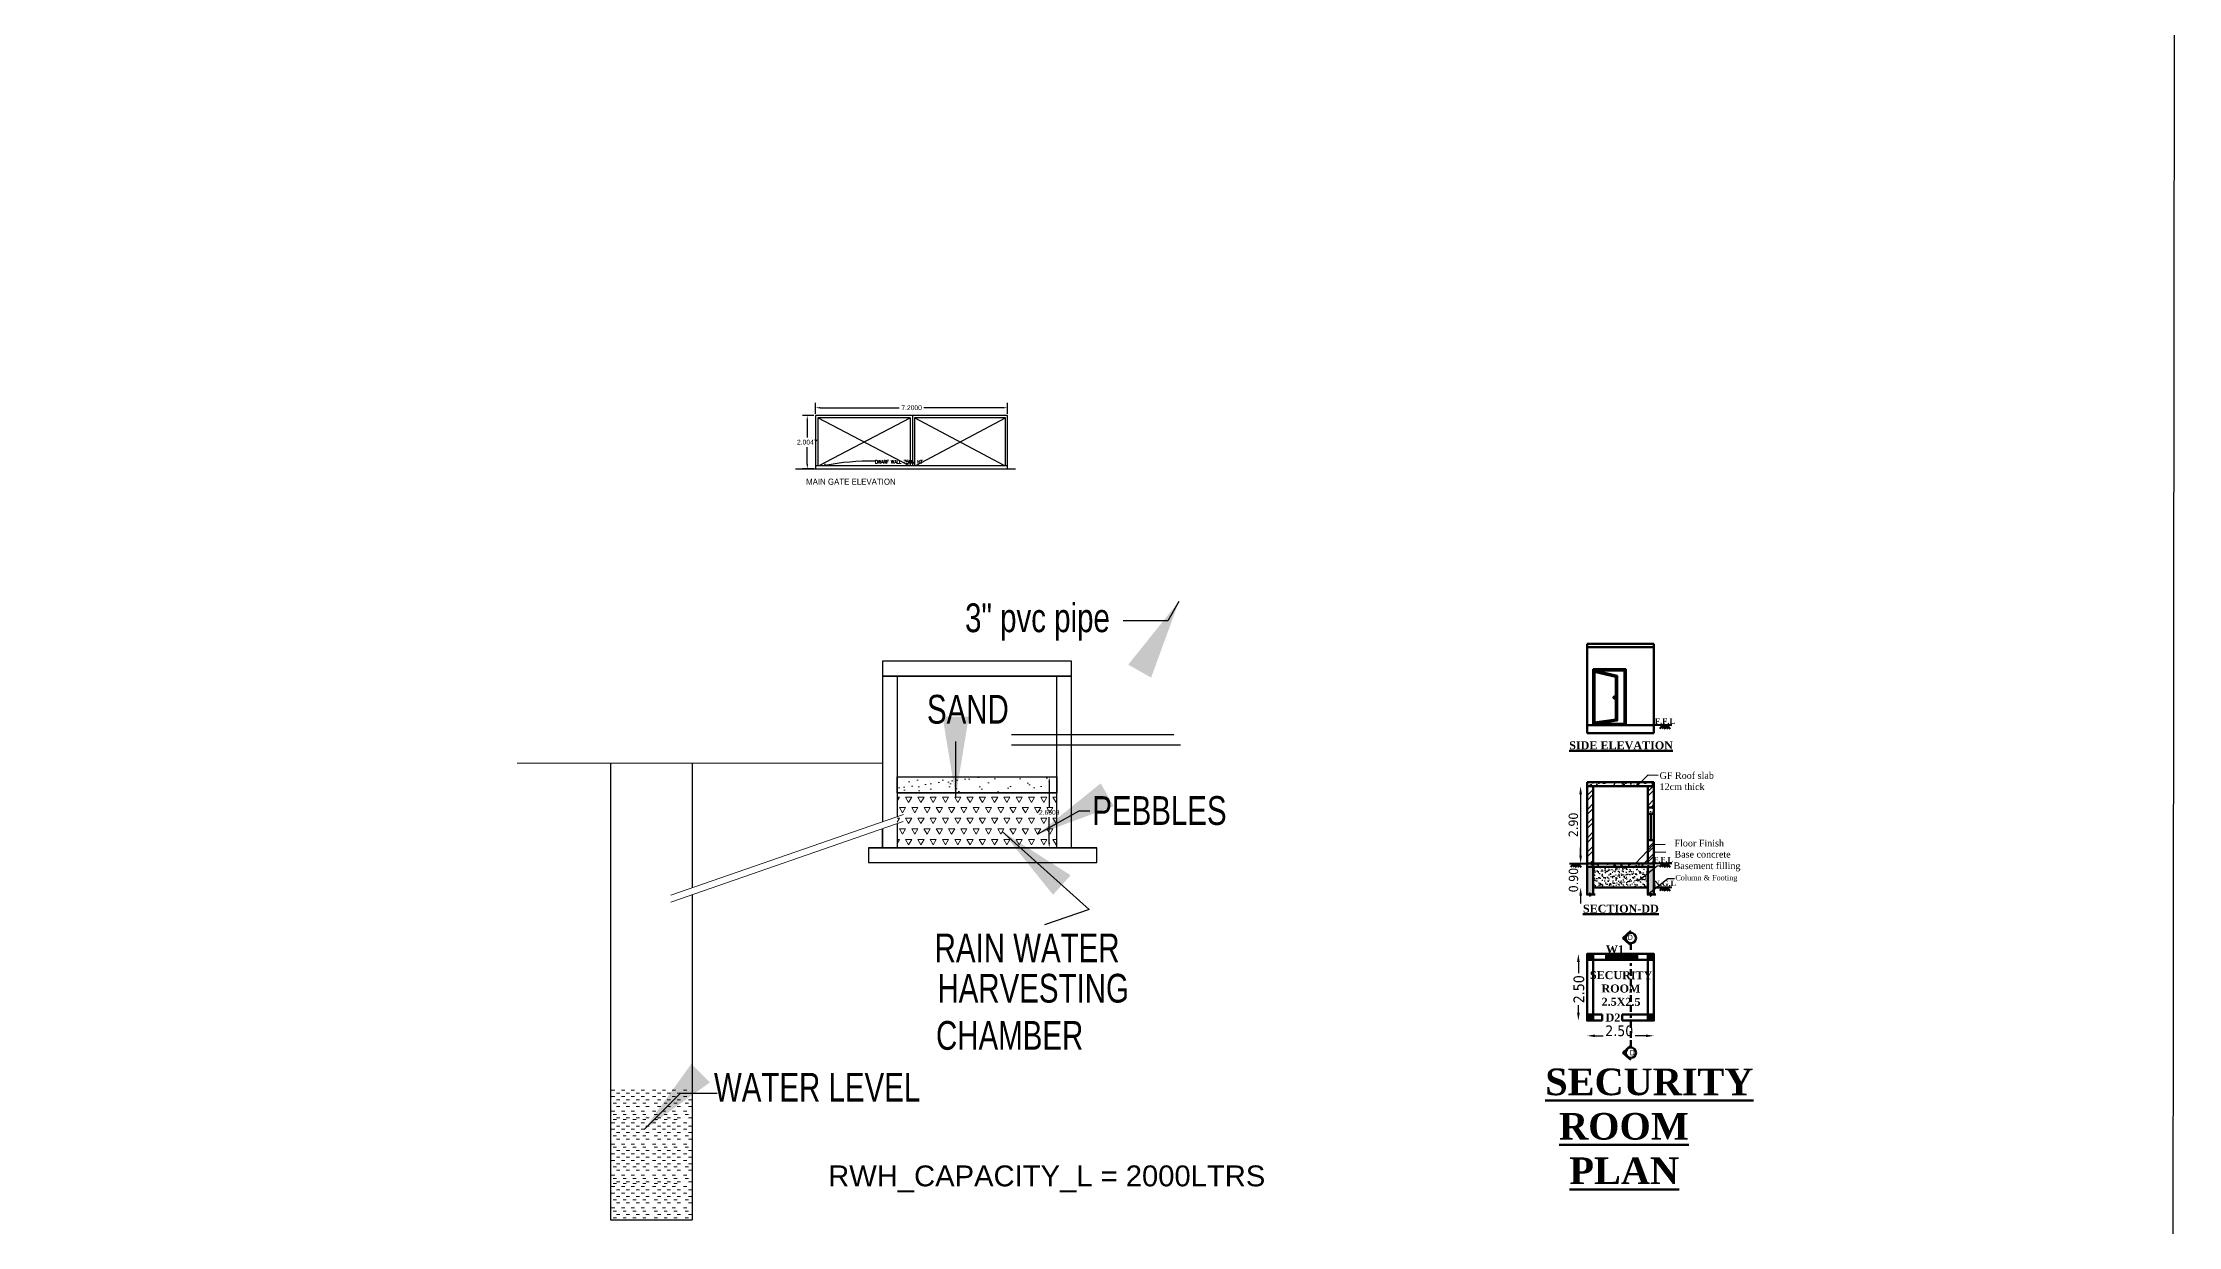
# Model space of a CAD drawing. Header units: metres. Extents: x -44 to 239, y -4 to 219.
# Drawn here: x 159.1 to 239.1, y 33.1 to 77.5 of the extents above; entities that cross this region are included whole.
import ezdxf

# ---------------------------------------------------------------- set-up
doc = ezdxf.new("R2010")
doc.units = ezdxf.units.M
doc.header["$MEASUREMENT"] = 0
doc.linetypes.add('ACAD_ISO02W100', pattern=[15, 12, -3])
doc.linetypes.add('BORDER2', pattern=[0.875, 0.25, -0.125, 0.25, -0.125, 0, -0.125])
for name, color, linetype in [('0 @ 1', 7, 'Continuous'), ('DIM', 205, 'Continuous'), ('GUARD_ROOM', 2, 'Continuous'), ('GUARD_ROOM @ 1', 2, 'Continuous'), ('L', 7, 'Continuous'), ('L @ 1', 7, 'Continuous'), ('MAIN_GATE', 57, 'Continuous'), ('RWH', 130, 'Continuous'), ('SHEET_1', 6, 'Continuous'), ('siteboundary', 1, 'Continuous'), ('TEXT', 7, 'Continuous'), ('TEXT1', 7, 'Continuous'), ('wall', 125, 'Continuous')]:
    doc.layers.add(name, color=color, linetype=linetype)
doc.layers.add('OBJECT', color=7, linetype='Continuous', lineweight=40)
doc.layers.add('trees', color=3, linetype='Continuous', lineweight=0)
doc.styles.add('CODE', font='tahoma.ttf')
doc.styles.add('grk', font='romantic.ttf')
doc.styles.add('PROJECT', font='timesbd.ttf', dxfattribs={"height": 60})
doc.styles.get("Standard").update_dxf_attribs({"font": 'arial.ttf'})
doc.styles.add('style1', font='romans.shx', dxfattribs={"width": 0.95, "height": 200})
doc.styles.add('STYLE4', font='swisscl.ttf', dxfattribs={"height": 10})
doc.styles.add('T', font='ROMI____.pfb', dxfattribs={"width": 1.2, "height": 24})
doc.styles.add('T1', font='ROMANS.shx', dxfattribs={"width": 0.96, "height": 4})
doc.dimstyles.new('Copy of PROJECT IN m', dxfattribs={"dimscale": 100, "dimtxt": 60, "dimasz": 0.001, "dimexe": 0.001, "dimexo": 0.001, "dimgap": 0.001, "dimtad": 1, "dimdec": 0, "dimzin": 0, "dimdsep": 46, "dimlunit": 4, "dimtxsty": 'Standard', "dimblk": 'OBLIQUE', "dimcen": 0, "dimdle": 0.001, "dimclrd": 250, "dimclre": 250, "dimclrt": 5, "dimadec": 0, "dimazin": 0, "dimtfac": 1, "dimtdec": 0, "dimtofl": 0, "dimtmove": 0, "dimatfit": 3, "dimfxl": 0, "dimtolj": 1, "dimtzin": 0, "dimarcsym": 0})
doc.dimstyles.new('OUTER', dxfattribs={"dimscale": 0, "dimtxt": 0.35, "dimasz": 0.3, "dimexe": 0.18, "dimexo": 0.0625, "dimgap": 0.09, "dimtad": 1, "dimzin": 0, "dimdsep": 46, "dimtxsty": 'CODE', "dimcen": 0.09, "dimse1": 1, "dimse2": 1, "dimclrd": 256, "dimclrt": 1, "dimadec": 0, "dimazin": 0, "dimtfac": 1, "dimtofl": 0, "dimtmove": 2, "dimatfit": 3, "dimfxl": 0, "dimtolj": 1, "dimtzin": 0, "dimarcsym": 0})
doc.dimstyles.get("Standard").update_dxf_attribs({"dimtxt": 0.18, "dimasz": 0.18, "dimexe": 0.18, "dimexo": 0.0625, "dimgap": 0.09, "dimtad": 0, "dimtih": 1, "dimtoh": 1, "dimdec": 4, "dimzin": 0, "dimdsep": 46, "dimtxsty": 'Standard', "dimcen": 0.09, "dimadec": 0, "dimazin": 0, "dimtfac": 1, "dimtdec": 4, "dimtofl": 0, "dimtmove": 0, "dimatfit": 3, "dimfxl": 0, "dimtolj": 1, "dimtzin": 0, "dimarcsym": 0})
doc.dimstyles.new('VVP', dxfattribs={"dimtxt": 8, "dimasz": 3, "dimexe": 0, "dimexo": 9, "dimgap": 1.5, "dimtad": 0, "dimdec": 1, "dimzin": 3, "dimdsep": 46, "dimlunit": 4, "dimtxsty": 'style1', "dimblk": 'ARCHTICK', "dimcen": 3, "dimdle": 3, "dimse1": 1, "dimse2": 1, "dimclrd": 3, "dimclre": 3, "dimclrt": 4, "dimadec": 0, "dimazin": 0, "dimtfac": 0.5, "dimtdec": 1, "dimtix": 1, "dimtofl": 0, "dimtmove": 2, "dimatfit": 0, "dimfxl": 0, "dimtolj": 1, "dimtzin": 0, "dimarcsym": 0})

# ---------------------------------------------------------------- blocks, each defined once
blk = doc.blocks.new('*D393')
at = {"layer": 'Defpoints', "color": 0}
for p in [(196.8, 50.001), (196.8, 47.341), (196.8, 47.341)]:
    blk.add_point(p, dxfattribs=at)
at = {"layer": 'RWH', "color": 0, "lineweight": -2}
for p, q in [((196.8, 49.821), (196.8, 48.853)), ((196.863, 50.001), (196.98, 50.001)), ((196.8, 47.521), (196.8, 48.489)), ((196.863, 47.341), (196.98, 47.341))]:
    blk.add_line(p, q, dxfattribs=at)
at = {"layer": 'RWH', "color": 0}
for points in [[(196.77, 49.821), (196.83, 49.821), (196.8, 50.001)], [(196.77, 47.521), (196.83, 47.521), (196.8, 47.341)]]:
    blk.add_solid(points, dxfattribs=at)
at = {"layer": 'RWH', "color": 0, "insert": (196.8, 48.671), "char_height": 0.18, "attachment_point": 5}
blk.add_mtext('\\A1;2.6609', dxfattribs=at)
blk = doc.blocks.new('_ArchTick')
at = {"color": 0, "linetype": 'ByBlock', "const_width": 0.15}
blk.add_lwpolyline([(-0.5, -0.5), (0.5, 0.5)], dxfattribs=at)
blk = doc.blocks.new('*D391')
at = {"layer": 'Defpoints', "color": 0}
for p in [(187.73, 63.558), (188.042, 63.558), (188.042, 61.554)]:
    blk.add_point(p, dxfattribs=at)
at = {"layer": 'MAIN_GATE', "color": 0, "lineweight": -2}
for p, q in [((187.979, 63.558), (187.55, 63.558)), ((187.73, 63.378), (187.73, 62.738)), ((187.73, 61.734), (187.73, 62.374)), ((187.979, 61.554), (187.55, 61.554))]:
    blk.add_line(p, q, dxfattribs=at)
at = {"layer": 'MAIN_GATE', "color": 0}
for points in [[(187.7, 63.378), (187.76, 63.378), (187.73, 63.558)], [(187.7, 61.734), (187.76, 61.734), (187.73, 61.554)]]:
    blk.add_solid(points, dxfattribs=at)
at = {"layer": 'MAIN_GATE', "color": 0, "insert": (187.73, 62.556), "char_height": 0.18, "attachment_point": 5}
blk.add_mtext('\\A1;2.0047', dxfattribs=at)
blk = doc.blocks.new('*D392')
at = {"layer": 'Defpoints', "color": 0}
for p in [(188.042, 63.558), (195.242, 63.848), (195.242, 63.558)]:
    blk.add_point(p, dxfattribs=at)
at = {"layer": 'MAIN_GATE', "color": 0, "lineweight": -2}
for p, q in [((188.042, 63.621), (188.042, 64.028)), ((188.222, 63.848), (191.179, 63.848)), ((195.062, 63.848), (192.104, 63.848)), ((195.242, 63.621), (195.242, 64.028))]:
    blk.add_line(p, q, dxfattribs=at)
at = {"layer": 'MAIN_GATE', "color": 0}
for points in [[(188.222, 63.878), (188.222, 63.818), (188.042, 63.848)], [(195.062, 63.878), (195.062, 63.818), (195.242, 63.848)]]:
    blk.add_solid(points, dxfattribs=at)
at = {"layer": 'MAIN_GATE', "color": 0, "insert": (191.642, 63.848), "char_height": 0.18, "attachment_point": 5}
blk.add_mtext('\\A1;7.2000', dxfattribs=at)
blk = doc.blocks.new('*D494')
at = {"layer": 'Defpoints', "color": 0}
for p in [(216.967, 43.365), (219.469, 43.365), (219.469, 40.292)]:
    blk.add_point(p, dxfattribs=at)
at = {"layer": 'L', "lineweight": -2}
for p, q in [((217.267, 40.292), (217.572, 40.292)), ((219.169, 40.292), (218.768, 40.292))]:
    blk.add_line(p, q, dxfattribs=at)
at = {"layer": 'L'}
for points in [[(217.267, 40.342), (217.267, 40.242), (216.967, 40.292)], [(219.169, 40.342), (219.169, 40.242), (219.469, 40.292)]]:
    blk.add_solid(points, dxfattribs=at)
at = {"layer": 'L', "color": 1, "lineweight": 53, "insert": (218.17, 40.476), "char_height": 0.4, "attachment_point": 5, "style": 'CODE'}
blk.add_mtext('\\A1;2.50', dxfattribs=at)
blk = doc.blocks.new('*D495')
at = {"layer": 'Defpoints', "color": 0}
for p in [(216.967, 43.365), (216.638, 40.862), (216.967, 40.862)]:
    blk.add_point(p, dxfattribs=at)
at = {"layer": 'L', "lineweight": -2}
for p, q in [((216.638, 43.065), (216.638, 42.637)), ((216.638, 41.162), (216.638, 41.441))]:
    blk.add_line(p, q, dxfattribs=at)
at = {"layer": 'L'}
for points in [[(216.588, 43.065), (216.688, 43.065), (216.638, 43.365)], [(216.588, 41.162), (216.688, 41.162), (216.638, 40.862)]]:
    blk.add_solid(points, dxfattribs=at)
at = {"layer": 'L', "color": 1, "lineweight": 53, "insert": (216.659, 42.039), "char_height": 0.4, "attachment_point": 5, "rotation": 90, "style": 'CODE'}
blk.add_mtext('\\A1;2.50', dxfattribs=at)
blk = doc.blocks.new('GL')
at = {"layer": 'OBJECT', "color": 251}
for p, q in [((0.675, 0), (0, 0)), ((0.326, 0), (0.221, -0.132)), ((0.421, 0), (0.316, -0.132)), ((0.326, 0), (0.431, -0.132)), ((0.516, 0), (0.412, -0.132)), ((0.421, 0), (0.526, -0.132)), ((0.516, 0), (0.621, -0.132))]:
    blk.add_line(p, q, dxfattribs=at)
blk = doc.blocks.new('_OBLIQUE')
at = {"color": 0, "linetype": 'ByBlock'}
blk.add_line((-0.5, -0.5), (0.5, 0.5), dxfattribs=at)
blk = doc.blocks.new('*D496')
at = {"layer": 'Defpoints', "color": 0, "ltscale": 2}
for p in [(216.967, 49.653), (216.722, 46.753), (216.967, 46.753)]:
    blk.add_point(p, dxfattribs=at)
at = {"layer": 'GUARD_ROOM', "lineweight": -2, "ltscale": 2}
blk.add_line((216.722, 49.353), (216.722, 47.053), dxfattribs=at)
at = {"layer": 'GUARD_ROOM', "ltscale": 2}
for points in [[(216.672, 49.353), (216.772, 49.353), (216.722, 49.653)], [(216.672, 47.053), (216.772, 47.053), (216.722, 46.753)]]:
    blk.add_solid(points, dxfattribs=at)
at = {"layer": 'GUARD_ROOM', "lineweight": 13, "ltscale": 2, "insert": (216.45, 48.203), "char_height": 0.35, "attachment_point": 5, "rotation": 90, "style": 'CODE'}
blk.add_mtext('\\A1;2.90', dxfattribs=at)
blk = doc.blocks.new('*D497')
at = {"lineweight": -2, "ltscale": 2}
for p, q in [((216.722, 47.053), (216.722, 47.353)), ((216.722, 45.553), (216.722, 45.253))]:
    blk.add_line(p, q, dxfattribs=at)
at = {"ltscale": 2}
for points in [[(216.672, 47.053), (216.772, 47.053), (216.722, 46.753)], [(216.672, 45.553), (216.772, 45.553), (216.722, 45.853)]]:
    blk.add_solid(points, dxfattribs=at)
at = {"layer": 'Defpoints', "color": 0, "ltscale": 2}
for p in [(216.967, 46.753), (216.722, 45.853), (216.967, 45.853)]:
    blk.add_point(p, dxfattribs=at)
at = {"color": 1, "lineweight": 53, "ltscale": 2, "insert": (216.456, 46.132), "char_height": 0.35, "attachment_point": 5, "rotation": 90, "style": 'CODE'}
blk.add_mtext('\\A1;0.90', dxfattribs=at)

msp = doc.modelspace()

# ---------------------------------------------------------------- hatches: boundary and pattern name
at = {"lineweight": 30, "ltscale": 2}
h = msp.add_hatch(dxfattribs=at)
h.set_pattern_fill('AR-CONC', scale=0.05)
h.set_pattern_definition([(50, (-6593.4259, 406.25253), (0.358630091, -0.031376067), [0.0375, -0.4125]), (355, (-6593.4259, 406.25253), (-0.069375667, 0.376096067), [0.03, -0.33]), (100.4514445, (-6593.396, 406.2499), (0.289254423, 0.344719995), [0.031870096, -0.350571056]), (46.1842, (-6593.4259, 406.35253), (0.533620665, -0.08275964), [0.05625, -0.61875]), (96.6356355, (-6593.3814, 406.34563), (0.467330973, 0.4870593), [0.04780517, -0.52585688]), (351.184164, (-6593.4259, 406.35253), (0.467330973, 0.4870593), [0.045, -0.495]), (21, (-6593.3759, 406.32753), (0.298453526, -0.201309445), [0.0375, -0.4125]), (326, (-6593.3759, 406.32753), (0.121657666, 0.362575023), [0.03, -0.33]), (71.451445, (-6593.351, 406.31075), (0.420111188, 0.161265576), [0.031870095, -0.350571056]), (37.5, (-6593.42589, 406.25253), (0.0060799277, 0.166446927), [0, -0.326, 0, -0.335, 0, -0.33125]), (7.5, (-6593.42589, 406.25253), (0.1315347687, 0.197205856), [0, -0.191, 0, -0.3185, 0, -0.12625]), (327.5, (-6593.53739, 406.25253), (0.266911218, -0.0112774359), [0, -0.125, 0, -0.39, 0, -0.5175]), (317.5, (-6593.58739, 406.25253), (0.291593085, 0.050052491), [0, -0.1625, 0, -0.259, 0, -0.3675])])
h.paths.add_polyline_path([(219.46935, 46.75314), (217.19655, 46.75314), (217.19655, 46.63314), (219.46935, 46.63314)])
h.paths.add_polyline_path([(217.19655, 46.75314), (216.96655, 46.75314), (216.96655, 46.63314), (217.19655, 46.63314)])
h.paths.add_polyline_path([(219.46935, 49.80314), (216.96655, 49.80314), (216.96655, 49.68314), (219.46935, 49.68314)])
h = msp.add_hatch(dxfattribs=at)
h.set_pattern_fill('ANSI32')
h.set_pattern_definition([(45, (-6602.5073, 406.25253), (-0.265165043, 0.265165043), []), (45, (-6602.3305, 406.25253), (-0.265165043, 0.265165043), [])])
h.paths.add_polyline_path([(217.19655, 49.68314), (216.96655, 49.68314), (216.96655, 46.75314), (217.19655, 46.75314)])
h.paths.add_polyline_path([(219.46935, 49.68314), (219.23935, 49.68314), (219.23935, 48.85314), (219.46935, 48.85314)])
h.paths.add_polyline_path([(219.46935, 47.62314), (219.23935, 47.62314), (219.23935, 46.75314), (219.46935, 46.75314)])
h = msp.add_hatch(dxfattribs=at)
h.set_pattern_fill('AR-CONC', scale=0.05)
h.set_pattern_definition([(50, (-6603.35729, 406.25253), (0.358630091, -0.031376067), [0.0375, -0.4125]), (355, (-6603.3573, 406.25253), (-0.069375667, 0.376096067), [0.03, -0.33]), (100.4514445, (-6603.3274, 406.2499), (0.289254423, 0.344719995), [0.031870096, -0.350571056]), (46.1842, (-6603.3573, 406.35253), (0.533620665, -0.08275964), [0.05625, -0.61875]), (96.6356355, (-6603.3128, 406.34563), (0.467330973, 0.4870593), [0.04780517, -0.52585688]), (351.184164, (-6603.3573, 406.35253), (0.467330973, 0.4870593), [0.045, -0.495]), (21, (-6603.30729, 406.32753), (0.298453526, -0.201309445), [0.0375, -0.4125]), (326, (-6603.3073, 406.32753), (0.121657666, 0.362575023), [0.03, -0.33]), (71.451445, (-6603.2824, 406.31075), (0.420111188, 0.161265576), [0.031870095, -0.350571056]), (37.5, (-6603.35729, 406.25253), (0.0060799277, 0.166446927), [0, -0.326, 0, -0.335, 0, -0.33125]), (7.5, (-6603.35729, 406.25253), (0.1315347687, 0.197205856), [0, -0.191, 0, -0.3185, 0, -0.12625]), (327.5, (-6603.46879, 406.25253), (0.266911218, -0.0112774359), [0, -0.125, 0, -0.39, 0, -0.5175]), (317.5, (-6603.51879, 406.25253), (0.291593085, 0.050052491), [0, -0.1625, 0, -0.259, 0, -0.3675])])
h.paths.add_polyline_path([(219.23935, 48.62314), (219.46935, 48.62314), (219.46935, 48.85314), (219.23935, 48.85314)])
h = msp.add_hatch(color=7, dxfattribs=at)
h.dxf.hatch_style = 1
h.paths.add_polyline_path([(216.96655, 45.59426), (217.05026, 45.59426), (217.07559, 45.64092), (217.07559, 45.59426), (217.19655, 45.59426), (217.19655, 46.63314), (216.96655, 46.63314)])
h.paths.add_polyline_path([(219.46935, 45.59426), (219.46935, 46.63314), (219.23935, 46.63314), (219.23935, 45.59426), (219.32306, 45.59426), (219.34839, 45.54084), (219.34839, 45.59426)])
h = msp.add_hatch(dxfattribs=at)
h.set_pattern_fill('AR-SAND', scale=0.1)
h.set_pattern_definition([(37.5, (-6717.89648, 692.33748), (-0.0062993358, 0.192682377), [0, -0.152, 0, -0.17, 0, -0.1625]), (7.5, (-6717.89648, 692.33748), (0.1769776705, 0.2822146065), [0, -0.082, 0, -0.137, 0, -0.0525]), (327.5, (-6718.01948, 692.33748), (0.311414186, 0.0005659054), [0, -0.05, 0, -0.18, 0, -0.235]), (317.5, (-6718.01948, 692.33748), (0.30061266, 0.087767556), [0, -0.025, 0, -0.118, 0, -0.135])])
h.paths.add_polyline_path([(217.19655, 46.63314), (217.19655, 45.85314), (219.23935, 45.85314), (219.23935, 46.63314)])
at = {"lineweight": 30}
h = msp.add_hatch(color=7, dxfattribs=at)
h.dxf.hatch_style = 1
h.paths.add_polyline_path([(218.30171, 43.95795), (218.60544, 44.22849), (218.60544, 44.15212, 1), (218.60544, 43.76378), (218.60544, 43.69203)])
at = {"lineweight": 30, "ltscale": 2}
h = msp.add_hatch(color=7, dxfattribs=at)
h.dxf.hatch_style = 1
h.paths.add_polyline_path([(216.96655, 43.36508), (216.96655, 43.13508), (217.19655, 43.13508), (217.19655, 43.36508)])
h = msp.add_hatch(color=7, dxfattribs=at)
h.dxf.hatch_style = 1
h.paths.add_polyline_path([(219.23935, 43.36508), (219.23935, 43.13508), (219.46935, 43.13508), (219.46935, 43.36508)])
h = msp.add_hatch(color=7, dxfattribs=at)
h.dxf.hatch_style = 1
h.paths.add_polyline_path([(216.96655, 41.09228), (216.96655, 40.86228), (217.19655, 40.86228), (217.19655, 41.09228)])
h = msp.add_hatch(color=7, dxfattribs=at)
h.dxf.hatch_style = 1
h.paths.add_polyline_path([(219.23935, 41.09228), (219.23935, 40.86228), (219.46935, 40.86228), (219.46935, 41.09228)])
at = {"lineweight": 30}
h = msp.add_hatch(color=7, dxfattribs=at)
h.dxf.hatch_style = 1
h.paths.add_polyline_path([(218.30171, 39.65689), (218.60544, 39.38635), (218.60544, 39.46272, -1), (218.60544, 39.85106), (218.60544, 39.92281)])
at = {"layer": 'trees'}
h = msp.add_hatch(dxfattribs=at)
h.set_pattern_fill('AR-SAND', color=256, scale=0.368384, style=0)
h.set_pattern_definition([(37.5, (64.6681, -129.21015), (-0.0232057, 0.7098107), [0, -0.5599434, 0, -0.6262525, 0, -0.5986237]), (7.5, (64.6681, -129.2102), (0.651957, 1.039633), [0, -0.3020747, 0, -0.5046859, 0, -0.1934015]), (327.5, (64.215, -129.21015), (1.1471995, 0.0020847), [0, -0.1841919, 0, -0.6630909, 0, -0.865702]), (317.5, (64.215, -129.2102), (1.1074085, 0.3233215), [0, -0.092096, 0, -0.434693, 0, -0.4973182])])
h.paths.add_polyline_path([(191.1008, 50.00144), (197.08201, 50.00144), (197.08201, 49.40403), (191.1008, 49.40403)])
h = msp.add_hatch(dxfattribs=at)
h.set_pattern_fill('TRIANG', color=256, scale=1.227946, style=0)
h.set_pattern_definition([(60, (64.6681, -129.21015), (-0.2302399, 0.3987872), [0.2302399, -0.2302399]), (120, (64.6681, -129.21015), (-0.4604798, 3e-10), [0.2302399, -0.2302399]), (0, (64.553, -129.01076), (0.2302399, 0.3987872), [0.2302399, -0.2302399])])
edge = h.paths.add_edge_path()
edge.add_line((191.1008, 48.85306), (191.1008, 47.3405))
edge.add_line((191.1008, 47.3405), (197.08201, 47.3405))
edge.add_line((197.08201, 47.3405), (197.08201, 49.40403))
edge.add_line((197.08201, 49.40403), (191.1008, 49.40403))
edge.add_line((191.1008, 49.40403), (191.1008, 49.10138))

# ---------------------------------------------------------------- linework, layer by layer
at = {"color": 7, "lineweight": 53, "ltscale": 2}
for p, q in [((216.96655, 54.99157), (219.46935, 54.99157)), ((216.96655, 54.99157), (216.96655, 51.64157)), ((216.96655, 54.87157), (219.46935, 54.87157)), ((219.46935, 51.64157), (219.46935, 54.99157)), ((216.96655, 51.94157), (219.46935, 51.94157)), ((216.96655, 51.64157), (219.46935, 51.64157)), ((219.46935, 49.80314), (216.96655, 49.80314)), ((216.96655, 45.59426), (216.96655, 49.80314)), ((219.46935, 49.65314), (216.96655, 49.65314)), ((217.19655, 46.75314), (217.19655, 49.65314)), ((219.23935, 49.65314), (219.23935, 46.75314)), ((219.46935, 49.80314), (219.46935, 45.59426)), ((219.35435, 48.62314), (219.35435, 47.62314)), ((219.46935, 46.75314), (216.96655, 46.75314)), ((219.46935, 46.63314), (216.96655, 46.63314)), ((217.19655, 45.59426), (217.19655, 46.75314)), ((219.23935, 46.63314), (219.23935, 45.59426)), ((219.23935, 45.85314), (217.19655, 45.85314)), ((219.88618, 45.85314), (219.46935, 45.85314)), ((217.52617, 40.86228), (217.52617, 41.09228)), ((218.27617, 40.86228), (218.27617, 41.09228))]:
    msp.add_line(p, q, dxfattribs=at)
at = {"color": 0}
msp.add_line((191.1008, 49.40403), (197.08201, 49.40403), dxfattribs=at)
at = {"color": 7, "lineweight": 53}
for p, q in [((218.60544, 44.22849), (218.30171, 43.95795)), ((217.67852, 43.3662), (217.67852, 43.13508)), ((218.83819, 43.29457), (217.67852, 43.29457)), ((218.30171, 43.95795), (218.60544, 43.69203)), ((218.83819, 43.3662), (218.83819, 43.13508)), ((218.83819, 43.21418), (217.67852, 43.21418)), ((218.60544, 39.85106), (218.60544, 40.13089)), ((218.30171, 39.65689), (218.60544, 39.92281)), ((218.60544, 39.38635), (218.30171, 39.65689)), ((218.60544, 39.92281), (218.60544, 39.85106))]:
    msp.add_line(p, q, dxfattribs=at)
at = {"color": 7, "linetype": 'BORDER2', "lineweight": 53}
msp.add_line((218.60544, 43.76378), (218.60544, 40.13089), dxfattribs=at)
at = {"color": 7, "lineweight": 53, "ltscale": 2}
for points in [[(217.19655, 51.94157), (217.19655, 54.04157), (218.41575, 54.04157), (218.41575, 51.94157), (217.19655, 51.94157)], [(216.94046, 45.59426), (217.05026, 45.59426), (217.07559, 45.64092), (217.07559, 45.54084), (217.10334, 45.59426), (217.27346, 45.59426)], [(219.21326, 45.59426), (219.32306, 45.59426), (219.34839, 45.64092), (219.34839, 45.54084), (219.37614, 45.59426), (219.54626, 45.59426)]]:
    msp.add_lwpolyline(points, dxfattribs=at)
for points in [[(217.24655, 51.99157), (217.24655, 53.99157), (218.36575, 53.99157), (218.36575, 51.99157)], [(219.23935, 48.85314), (219.46935, 48.85314), (219.46935, 48.62314), (219.23935, 48.62314)], [(219.23935, 48.62314), (219.46935, 48.62314), (219.46935, 47.62314), (219.23935, 47.62314)], [(217.19655, 43.36508), (217.19655, 43.13508), (216.96655, 43.13508), (216.96655, 43.36508)], [(219.46935, 43.36508), (219.46935, 43.13508), (219.23935, 43.13508), (219.23935, 43.36508)], [(217.19655, 41.09228), (217.19655, 40.86228), (216.96655, 40.86228), (216.96655, 41.09228)], [(219.46935, 41.09228), (219.46935, 40.86228), (219.23935, 40.86228), (219.23935, 41.09228)]]:
    msp.add_lwpolyline(points, close=True, dxfattribs=at)
at = {"color": 7, "lineweight": 53}
for points in [[(217.24655, 53.94192), (218.03962, 53.75278), (218.03962, 52.15878), (217.24655, 52.04103)], [(217.2539, 53.99157), (218.08962, 53.79226), (218.08962, 52.11565), (217.2539, 51.99157)]]:
    msp.add_lwpolyline(points, dxfattribs=at)
at = {"color": 7, "lineweight": 53, "ltscale": 2}
msp.add_circle((217.99659, 52.98086), 0.04303, dxfattribs=at)
at = {"color": 7, "lineweight": 53}
for centre in [(218.60544, 43.95795), (218.60544, 39.65689)]:
    msp.add_circle(centre, 0.19417, dxfattribs=at)
at = {"layer": 'DIM'}
for q in [(188.40363, 61.7461), (188.4584, 61.69523)]:
    msp.add_line((188.39197, 61.67863), q, dxfattribs=at)
msp.add_arc((190.03072, 53.59729), 8.24581, 88.4168019, 101.4630956, dxfattribs=at)
at = {"layer": 'L', "color": 7, "lineweight": 53}
for points in [[(217.52617, 40.86228), (216.96655, 40.86228), (216.96655, 43.36508), (219.46935, 43.36508), (219.46935, 40.86228)], [(217.52617, 41.09228), (217.19655, 41.09228), (217.19655, 43.13508), (219.23935, 43.13508), (219.23935, 41.09228), (218.27617, 41.09228)], [(219.46935, 40.86228), (218.27617, 40.86228)]]:
    msp.add_lwpolyline(points, dxfattribs=at)
at = {"layer": 'MAIN_GATE'}
msp.add_lwpolyline([(188.0415, 61.55363), (195.2415, 61.55363), (195.2415, 63.55834), (188.0415, 63.55834)], close=True, dxfattribs=at)
at = {"layer": 'SHEET_1', "color": 6}
msp.add_lwpolyline([(-43.94967, 218.74522), (239.12805, 218.61655), (238.8898, -3.66643), (-44.18793, -3.53776)], close=True, dxfattribs=at)
at = {"layer": 'TEXT1', "color": 3}
for p, q in [((195.38682, 51.59707), (201.47697, 51.59707)), ((195.38682, 51.20719), (201.72267, 51.20719))]:
    msp.add_line(p, q, dxfattribs=at)
at = {"layer": 'trees'}
for p, q in [((180.34988, 50.52242), (176.85023, 50.52242)), ((190.55965, 50.52242), (180.34988, 50.52242)), ((191.1008, 50.00144), (197.08201, 50.00144)), ((191.33535, 48.58724), (182.6144, 45.56843)), ((191.32791, 48.32478), (182.6144, 45.30854)), ((180.39437, 38.25759), (180.51716, 38.25759)), ((180.39437, 38.012), (180.51716, 38.012)), ((180.45576, 37.76641), (180.57856, 37.76641)), ((180.57856, 38.1348), (180.70135, 38.1348)), ((180.57856, 37.88921), (180.70135, 37.88921)), ((180.57856, 37.64362), (180.70135, 37.64362)), ((180.76275, 38.25759), (180.88554, 38.25759)), ((180.76275, 38.012), (180.88554, 38.012)), ((180.82415, 37.76641), (180.94694, 37.76641)), ((180.94694, 38.1348), (181.06974, 38.1348)), ((180.94694, 37.88921), (181.06974, 37.88921)), ((180.94694, 37.64362), (181.06974, 37.64362)), ((181.13113, 38.25759), (181.25393, 38.25759)), ((181.13113, 38.012), (181.25393, 38.012)), ((181.19253, 37.76641), (181.31533, 37.76641)), ((181.31533, 38.1348), (181.43812, 38.1348)), ((181.31533, 37.88921), (181.43812, 37.88921)), ((181.31533, 37.64362), (181.43812, 37.64362)), ((181.49952, 38.25759), (181.62231, 38.25759)), ((181.49952, 38.012), (181.62231, 38.012)), ((181.56092, 37.76641), (181.68371, 37.76641)), ((181.68371, 38.1348), (181.8065, 38.1348)), ((181.68371, 37.88921), (181.8065, 37.88921)), ((181.68371, 37.64362), (181.8065, 37.64362)), ((181.9293, 38.25759), (182.05209, 38.25759)), ((181.9293, 38.012), (182.05209, 38.012)), ((181.9907, 37.76641), (182.11349, 37.76641)), ((182.11349, 38.1348), (182.23629, 38.1348)), ((182.11349, 37.88921), (182.23629, 37.88921)), ((182.11349, 37.64362), (182.23629, 37.64362)), ((182.29768, 38.25759), (182.42048, 38.25759)), ((182.29768, 38.012), (182.42048, 38.012)), ((182.35908, 37.76641), (182.48187, 37.76641)), ((182.48187, 38.1348), (182.60467, 38.1348)), ((182.48187, 37.88921), (182.60467, 37.88921)), ((182.48187, 37.64362), (182.60467, 37.64362)), ((182.66607, 38.25759), (182.78886, 38.25759)), ((182.66607, 38.012), (182.78886, 38.012)), ((182.72746, 37.76641), (182.85026, 37.76641)), ((182.85026, 38.1348), (182.97305, 38.1348)), ((182.85026, 37.88921), (182.97305, 37.88921)), ((182.85026, 37.64362), (182.97305, 37.64362)), ((183.09585, 38.25759), (183.21864, 38.25759)), ((183.09585, 38.012), (183.21864, 38.012)), ((183.15725, 37.76641), (183.28004, 37.76641)), ((183.28004, 38.1348), (183.40283, 38.1348)), ((183.28004, 37.88921), (183.40283, 37.88921)), ((183.28004, 37.64362), (183.40283, 37.64362)), ((180.39437, 37.45943), (180.51716, 37.45943)), ((180.39437, 37.02965), (180.51716, 37.02965)), ((180.45576, 37.33663), (180.57856, 37.33663)), ((180.45576, 37.15244), (180.57856, 37.15244)), ((180.57856, 37.21384), (180.70135, 37.21384)), ((180.57856, 36.90685), (180.70135, 36.90685)), ((180.76275, 37.45943), (180.88554, 37.45943)), ((180.76275, 37.02965), (180.88554, 37.02965)), ((180.82415, 37.33663), (180.94694, 37.33663)), ((180.82415, 37.15244), (180.94694, 37.15244)), ((180.94694, 37.21384), (181.06974, 37.21384)), ((180.94694, 36.90685), (181.06974, 36.90685)), ((181.13113, 37.45943), (181.25393, 37.45943)), ((181.13113, 37.02965), (181.25393, 37.02965)), ((181.19253, 37.33663), (181.31533, 37.33663)), ((181.19253, 37.15244), (181.31533, 37.15244)), ((181.31533, 37.21384), (181.43812, 37.21384)), ((181.31533, 36.90685), (181.43812, 36.90685)), ((181.49952, 37.45943), (181.62231, 37.45943)), ((181.49952, 37.02965), (181.62231, 37.02965)), ((181.56092, 37.33663), (181.68371, 37.33663)), ((181.56092, 37.15244), (181.68371, 37.15244)), ((181.68371, 37.21384), (181.8065, 37.21384)), ((181.68371, 36.90685), (181.8065, 36.90685)), ((181.9293, 37.45943), (182.05209, 37.45943)), ((181.9293, 37.02965), (182.05209, 37.02965)), ((181.9907, 37.33663), (182.11349, 37.33663)), ((181.9907, 37.15244), (182.11349, 37.15244)), ((182.11349, 37.21384), (182.23629, 37.21384)), ((182.11349, 36.90685), (182.23629, 36.90685)), ((182.29768, 37.45943), (182.42048, 37.45943)), ((182.29768, 37.02965), (182.42048, 37.02965)), ((182.35908, 37.33663), (182.48187, 37.33663)), ((182.35908, 37.15244), (182.48187, 37.15244)), ((182.48187, 37.21384), (182.60467, 37.21384)), ((182.48187, 36.90685), (182.60467, 36.90685)), ((182.66607, 37.45943), (182.78886, 37.45943)), ((182.66607, 37.02965), (182.78886, 37.02965)), ((182.72746, 37.33663), (182.85026, 37.33663)), ((182.72746, 37.15244), (182.85026, 37.15244)), ((182.85026, 37.21384), (182.97305, 37.21384)), ((182.85026, 36.90685), (182.97305, 36.90685)), ((183.09585, 37.45943), (183.21864, 37.45943)), ((183.09585, 37.02965), (183.21864, 37.02965)), ((183.15725, 37.33663), (183.28004, 37.33663)), ((183.28004, 37.21384), (183.40283, 37.21384)), ((183.28004, 36.90685), (183.40283, 36.90685)), ((180.39437, 36.78406), (180.51716, 36.78406)), ((180.39437, 36.23148), (180.51716, 36.23148)), ((180.45576, 36.53847), (180.57856, 36.53847)), ((180.45576, 36.10869), (180.57856, 36.10869)), ((180.57856, 36.66126), (180.70135, 36.66126)), ((180.57856, 36.41567), (180.70135, 36.41567)), ((180.76275, 36.78406), (180.88554, 36.78406)), ((180.76275, 36.23148), (180.88554, 36.23148)), ((180.82415, 36.53847), (180.94694, 36.53847)), ((180.82415, 36.10869), (180.94694, 36.10869)), ((180.94694, 36.66126), (181.06974, 36.66126)), ((180.94694, 36.41567), (181.06974, 36.41567)), ((181.13113, 36.78406), (181.25393, 36.78406)), ((181.13113, 36.23148), (181.25393, 36.23148)), ((181.19253, 36.53847), (181.31533, 36.53847)), ((181.19253, 36.10869), (181.31533, 36.10869)), ((181.31533, 36.66126), (181.43812, 36.66126)), ((181.31533, 36.41567), (181.43812, 36.41567)), ((181.49952, 36.78406), (181.62231, 36.78406)), ((181.49952, 36.23148), (181.62231, 36.23148)), ((181.56092, 36.53847), (181.68371, 36.53847)), ((181.56092, 36.10869), (181.68371, 36.10869)), ((181.68371, 36.66126), (181.8065, 36.66126)), ((181.68371, 36.41567), (181.8065, 36.41567)), ((181.9293, 36.78406), (182.05209, 36.78406)), ((181.9293, 36.23148), (182.05209, 36.23148)), ((181.9907, 36.53847), (182.11349, 36.53847)), ((181.9907, 36.10869), (182.11349, 36.10869)), ((182.11349, 36.66126), (182.23629, 36.66126)), ((182.11349, 36.41567), (182.23629, 36.41567)), ((182.29768, 36.78406), (182.42048, 36.78406)), ((182.29768, 36.23148), (182.42048, 36.23148)), ((182.35908, 36.53847), (182.48187, 36.53847)), ((182.35908, 36.10869), (182.48187, 36.10869)), ((182.48187, 36.66126), (182.60467, 36.66126)), ((182.48187, 36.41567), (182.60467, 36.41567)), ((182.66607, 36.78406), (182.78886, 36.78406)), ((182.66607, 36.23148), (182.78886, 36.23148)), ((182.72746, 36.53847), (182.85026, 36.53847)), ((182.72746, 36.10869), (182.85026, 36.10869)), ((182.85026, 36.66126), (182.97305, 36.66126)), ((182.85026, 36.41567), (182.97305, 36.41567)), ((183.09585, 36.78406), (183.21864, 36.78406)), ((183.09585, 36.23148), (183.21864, 36.23148)), ((183.15725, 36.53847), (183.28004, 36.53847)), ((183.15725, 36.10869), (183.28004, 36.10869)), ((183.28004, 36.66126), (183.40283, 36.66126)), ((183.28004, 36.41567), (183.40283, 36.41567)), ((180.39437, 35.8631), (180.51716, 35.8631)), ((180.39437, 35.61751), (180.51716, 35.61751)), ((180.45576, 35.37192), (180.57856, 35.37192)), ((180.57856, 35.98589), (180.70135, 35.98589)), ((180.57856, 35.7403), (180.70135, 35.7403)), ((180.57856, 35.49471), (180.70135, 35.49471)), ((180.57856, 35.24913), (180.70135, 35.24913)), ((180.76275, 35.8631), (180.88554, 35.8631)), ((180.76275, 35.61751), (180.88554, 35.61751)), ((180.82415, 35.37192), (180.94694, 35.37192)), ((180.94694, 35.98589), (181.06974, 35.98589)), ((180.94694, 35.7403), (181.06974, 35.7403)), ((180.94694, 35.49471), (181.06974, 35.49471)), ((180.94694, 35.24913), (181.06974, 35.24913)), ((181.13113, 35.8631), (181.25393, 35.8631)), ((181.13113, 35.61751), (181.25393, 35.61751)), ((181.19253, 35.37192), (181.31533, 35.37192)), ((181.31533, 35.98589), (181.43812, 35.98589)), ((181.31533, 35.7403), (181.43812, 35.7403)), ((181.31533, 35.49471), (181.43812, 35.49471)), ((181.31533, 35.24913), (181.43812, 35.24913)), ((181.49952, 35.8631), (181.62231, 35.8631)), ((181.49952, 35.61751), (181.62231, 35.61751)), ((181.56092, 35.37192), (181.68371, 35.37192)), ((181.68371, 35.98589), (181.8065, 35.98589)), ((181.68371, 35.7403), (181.8065, 35.7403)), ((181.68371, 35.49471), (181.8065, 35.49471)), ((181.68371, 35.24913), (181.8065, 35.24913)), ((181.9293, 35.8631), (182.05209, 35.8631)), ((181.9293, 35.61751), (182.05209, 35.61751)), ((181.9907, 35.37192), (182.11349, 35.37192)), ((182.11349, 35.98589), (182.23629, 35.98589)), ((182.11349, 35.7403), (182.23629, 35.7403)), ((182.11349, 35.49471), (182.23629, 35.49471)), ((182.11349, 35.24913), (182.23629, 35.24913)), ((182.29768, 35.8631), (182.42048, 35.8631)), ((182.29768, 35.61751), (182.42048, 35.61751)), ((182.35908, 35.37192), (182.48187, 35.37192)), ((182.48187, 35.98589), (182.60467, 35.98589)), ((182.48187, 35.7403), (182.60467, 35.7403)), ((182.48187, 35.49471), (182.60467, 35.49471)), ((182.48187, 35.24913), (182.60467, 35.24913)), ((182.66607, 35.8631), (182.78886, 35.8631)), ((182.66607, 35.61751), (182.78886, 35.61751)), ((182.72746, 35.37192), (182.85026, 35.37192)), ((182.85026, 35.98589), (182.97305, 35.98589)), ((182.85026, 35.7403), (182.97305, 35.7403)), ((182.85026, 35.49471), (182.97305, 35.49471)), ((182.85026, 35.24913), (182.97305, 35.24913)), ((183.09585, 35.8631), (183.21864, 35.8631)), ((183.09585, 35.61751), (183.21864, 35.61751)), ((183.15725, 35.37192), (183.28004, 35.37192)), ((183.28004, 35.98589), (183.40283, 35.98589)), ((183.28004, 35.7403), (183.40283, 35.7403)), ((183.28004, 35.49471), (183.40283, 35.49471)), ((183.28004, 35.24913), (183.40283, 35.24913)), ((180.39437, 35.06493), (180.51716, 35.06493)), ((180.39437, 34.63515), (180.51716, 34.63515)), ((180.45576, 34.94214), (180.57856, 34.94214)), ((180.45576, 34.75795), (180.57856, 34.75795)), ((180.57856, 34.81934), (180.70135, 34.81934)), ((180.57856, 34.51236), (180.70135, 34.51236)), ((180.76275, 35.06493), (180.88554, 35.06493)), ((180.76275, 34.63515), (180.88554, 34.63515)), ((180.82415, 34.94214), (180.94694, 34.94214)), ((180.82415, 34.75795), (180.94694, 34.75795)), ((180.94694, 34.81934), (181.06974, 34.81934)), ((180.94694, 34.51236), (181.06974, 34.51236)), ((181.13113, 35.06493), (181.25393, 35.06493)), ((181.13113, 34.63515), (181.25393, 34.63515)), ((181.19253, 34.94214), (181.31533, 34.94214)), ((181.19253, 34.75795), (181.31533, 34.75795)), ((181.31533, 34.81934), (181.43812, 34.81934)), ((181.31533, 34.51236), (181.43812, 34.51236)), ((181.49952, 35.06493), (181.62231, 35.06493)), ((181.49952, 34.63515), (181.62231, 34.63515)), ((181.56092, 34.94214), (181.68371, 34.94214)), ((181.56092, 34.75795), (181.68371, 34.75795)), ((181.68371, 34.81934), (181.8065, 34.81934)), ((181.68371, 34.51236), (181.8065, 34.51236)), ((181.9293, 35.06493), (182.05209, 35.06493)), ((181.9293, 34.63515), (182.05209, 34.63515)), ((181.9907, 34.94214), (182.11349, 34.94214)), ((181.9907, 34.75795), (182.11349, 34.75795)), ((182.11349, 34.81934), (182.23629, 34.81934)), ((182.11349, 34.51236), (182.23629, 34.51236)), ((182.29768, 35.06493), (182.42048, 35.06493)), ((182.29768, 34.63515), (182.42048, 34.63515)), ((182.35908, 34.94214), (182.48187, 34.94214)), ((182.35908, 34.75795), (182.48187, 34.75795)), ((182.48187, 34.81934), (182.60467, 34.81934)), ((182.48187, 34.51236), (182.60467, 34.51236)), ((182.66607, 35.06493), (182.78886, 35.06493)), ((182.66607, 34.63515), (182.78886, 34.63515)), ((182.72746, 34.94214), (182.85026, 34.94214)), ((182.72746, 34.75795), (182.85026, 34.75795)), ((182.85026, 34.81934), (182.97305, 34.81934)), ((182.85026, 34.51236), (182.97305, 34.51236)), ((183.09585, 35.06493), (183.21864, 35.06493)), ((183.09585, 34.63515), (183.21864, 34.63515)), ((183.15725, 34.94214), (183.28004, 34.94214)), ((183.28004, 34.81934), (183.40283, 34.81934)), ((183.28004, 34.51236), (183.40283, 34.51236)), ((180.39437, 34.38956), (180.51716, 34.38956)), ((180.39437, 33.83699), (180.51716, 33.83699)), ((180.45576, 34.14397), (180.57856, 34.14397)), ((180.45576, 33.71419), (180.57856, 33.71419)), ((180.57856, 34.26677), (180.70135, 34.26677)), ((180.57856, 34.02118), (180.70135, 34.02118)), ((180.76275, 34.38956), (180.88554, 34.38956)), ((180.76275, 33.83699), (180.88554, 33.83699)), ((180.82415, 34.14397), (180.94694, 34.14397)), ((180.82415, 33.71419), (180.94694, 33.71419)), ((180.94694, 34.26677), (181.06974, 34.26677)), ((180.94694, 34.02118), (181.06974, 34.02118)), ((181.13113, 34.38956), (181.25393, 34.38956)), ((181.13113, 33.83699), (181.25393, 33.83699)), ((181.19253, 34.14397), (181.31533, 34.14397)), ((181.19253, 33.71419), (181.31533, 33.71419)), ((181.31533, 34.26677), (181.43812, 34.26677)), ((181.31533, 34.02118), (181.43812, 34.02118)), ((181.49952, 34.38956), (181.62231, 34.38956)), ((181.49952, 33.83699), (181.62231, 33.83699)), ((181.56092, 34.14397), (181.68371, 34.14397)), ((181.56092, 33.71419), (181.68371, 33.71419)), ((181.68371, 34.26677), (181.8065, 34.26677)), ((181.68371, 34.02118), (181.8065, 34.02118)), ((181.9293, 34.38956), (182.05209, 34.38956)), ((181.9293, 33.83699), (182.05209, 33.83699)), ((181.9907, 34.14397), (182.11349, 34.14397)), ((181.9907, 33.71419), (182.11349, 33.71419)), ((182.11349, 34.26677), (182.23629, 34.26677)), ((182.11349, 34.02118), (182.23629, 34.02118)), ((182.29768, 34.38956), (182.42048, 34.38956)), ((182.29768, 33.83699), (182.42048, 33.83699)), ((182.35908, 34.14397), (182.48187, 34.14397)), ((182.35908, 33.71419), (182.48187, 33.71419)), ((182.48187, 34.26677), (182.60467, 34.26677)), ((182.48187, 34.02118), (182.60467, 34.02118)), ((182.66607, 34.38956), (182.78886, 34.38956)), ((182.66607, 33.83699), (182.78886, 33.83699)), ((182.72746, 34.14397), (182.85026, 34.14397)), ((182.72746, 33.71419), (182.85026, 33.71419)), ((182.85026, 34.26677), (182.97305, 34.26677)), ((182.85026, 34.02118), (182.97305, 34.02118)), ((183.09585, 34.38956), (183.21864, 34.38956)), ((183.09585, 33.83699), (183.21864, 33.83699)), ((183.15725, 34.14397), (183.28004, 34.14397)), ((183.15725, 33.71419), (183.28004, 33.71419)), ((183.28004, 34.26677), (183.40283, 34.26677)), ((183.28004, 34.02118), (183.40283, 34.02118)), ((180.45576, 33.4686), (180.57856, 33.4686)), ((180.57856, 33.5914), (180.70135, 33.5914)), ((180.82415, 33.4686), (180.94694, 33.4686)), ((180.94694, 33.5914), (181.06974, 33.5914)), ((181.19253, 33.4686), (181.31533, 33.4686)), ((181.31533, 33.5914), (181.43812, 33.5914)), ((181.56092, 33.4686), (181.68371, 33.4686)), ((181.68371, 33.5914), (181.8065, 33.5914)), ((181.9907, 33.4686), (182.11349, 33.4686)), ((182.11349, 33.5914), (182.23629, 33.5914)), ((182.35908, 33.4686), (182.48187, 33.4686)), ((182.48187, 33.5914), (182.60467, 33.5914)), ((182.72746, 33.4686), (182.85026, 33.4686)), ((182.85026, 33.5914), (182.97305, 33.5914)), ((183.15725, 33.4686), (183.28004, 33.4686)), ((183.28004, 33.5914), (183.40283, 33.5914))]:
    msp.add_line(p, q, dxfattribs=at)
msp.add_lwpolyline([(191.1008, 48.24617), (191.1008, 47.3405), (197.08201, 47.3405), (197.08201, 49.40403), (191.1008, 49.40403), (191.1008, 49.10138)], dxfattribs=at)
at = {"layer": 'wall', "color": 1}
for p, q in [((195.2415, 63.55834), (188.0415, 63.55834)), ((188.0415, 63.55834), (188.0415, 61.55363)), ((188.12484, 63.47501), (188.12484, 61.67863)), ((191.53757, 61.67863), (188.12484, 63.47501)), ((191.58817, 63.47501), (188.12484, 63.47501)), ((188.17543, 61.67863), (191.58817, 63.47501)), ((191.58817, 63.47501), (191.58817, 61.67863)), ((191.6715, 63.55834), (191.6715, 61.67863)), ((195.15817, 63.47501), (191.75484, 63.47501)), ((195.10757, 61.67863), (191.75484, 63.47501)), ((191.75484, 63.47501), (191.75484, 61.67863)), ((191.80543, 61.67863), (195.15817, 63.47501)), ((195.15817, 61.67863), (195.15817, 63.47501)), ((195.2415, 61.55363), (195.2415, 63.55834)), ((188.0415, 61.67863), (195.2415, 61.67863)), ((187.2915, 61.55363), (195.53703, 61.55363))]:
    msp.add_line(p, q, dxfattribs=at)
at = {"layer": 'wall', "color": 4}
for p, q in [((197.63459, 54.33821), (190.54823, 54.33821)), ((197.63459, 53.78563), (190.54823, 53.78563)), ((190.54823, 53.78563), (190.54823, 48.31478)), ((191.1008, 53.78563), (191.1008, 48.50605)), ((197.08201, 47.3405), (197.08201, 53.78563)), ((197.63459, 47.3405), (197.63459, 53.78563)), ((180.34988, 50.52242), (180.34988, 33.39257)), ((183.41974, 50.52242), (183.41974, 45.8472)), ((190.54823, 48.05489), (190.54823, 47.3405)), ((190.54823, 47.3405), (190.54823, 48.05489)), ((191.1008, 48.24617), (191.1008, 47.3405)), ((190.02372, 47.3405), (198.58361, 47.3405)), ((198.58361, 47.3405), (190.02372, 47.3405)), ((183.41974, 45.58732), (183.41974, 33.39257)), ((180.34988, 33.39257), (183.41974, 33.39257))]:
    msp.add_line(p, q, dxfattribs=at)
for points in [[(197.63459, 54.33821), (190.54823, 54.33821), (190.54823, 53.78563), (197.63459, 53.78563)], [(191.1008, 50.00144), (197.08201, 50.00144), (197.08201, 49.40403), (191.1008, 49.40403)], [(198.58361, 47.3405), (190.02372, 47.3405), (190.02372, 46.78793), (198.58361, 46.78793)]]:
    msp.add_lwpolyline(points, close=True, dxfattribs=at)

# ---------------------------------------------------------------- block references
at = {"layer": 'OBJECT', "color": 7, "lineweight": 53, "yscale": 0.9872431044981288, "zscale": 0.9872431044981288}
for p, xscale in [((219.46935, 51.94157), 0.9872431044981288), ((216.96655, 46.75314), -0.9872431044981288), ((219.46935, 46.75314), 0.9872431044981288), ((219.46935, 45.85314), 0.9872431044981288)]:
    msp.add_blockref('GL', p, dxfattribs=dict(at, xscale=xscale))

# ---------------------------------------------------------------- texts
at = {"color": 7, "lineweight": 53, "attachment_point": 1}
for s, width, insert, char_height in [('{\\fTimes New Roman|b0|i0|c0|p18;GF Roof slab\\P12cm thick}', 4.0753887, (219.68271, 50.17929), 0.25), ('{\\fTimes New Roman|b0|i0|c0|p18;Floor Finish \\PBase concrete}', 4.9562493, (220.23949, 47.64391), 0.25), ('{\\fTimes New Roman|b0|i0|c0|p18;Basement filling}', 5.2427336, (220.20837, 46.79402), 0.25), ('{\\fTimes New Roman|b0|i0|c0|p18;Column & Footing}', 3.9970385, (220.27272, 46.3223), 0.2)]:
    msp.add_mtext_dynamic_manual_height_columns(s, width=width, gutter_width=1, heights=[0], dxfattribs=dict(at, insert=insert, char_height=char_height))
at = {"color": 7, "lineweight": 53, "insert": (218.681, 43.88987), "char_height": 0.19417, "attachment_point": 9}
msp.add_mtext('D', dxfattribs=at)
at = {"color": 7, "lineweight": 53, "insert": (218.55953, 39.56103), "char_height": 0.19417, "width": 0.1775939, "attachment_point": 7}
msp.add_mtext('D', dxfattribs=at)
at = {"layer": 'DIM', "style": 'T1', "width": 0.96}
msp.add_text('DWARF WALL 75MM HT', height=0.1227692, dxfattribs=at).set_placement((190.27266, 61.75381))
at = {"layer": 'L', "color": 7, "lineweight": 53, "insert": (218.00733, 43.52976), "char_height": 0.3014505, "attachment_point": 5, "style": 'grk'}
msp.add_mtext('\\A1;{\\fTimes New Roman|b1|i0|c0|p18;W1}', dxfattribs=at)
at = {"layer": 'L', "color": 7, "lineweight": 53, "insert": (216.83469, 42.72047), "char_height": 0.3, "width": 2.7289274, "attachment_point": 1, "rotation": 359.8210015, "style": 'PROJECT'}
msp.add_mtext('{\\W2.084425; }SECURITY \\P{\\W5.924269; }ROOM \\P{\\W5.974074; }2.5X2.5', dxfattribs=at)
at = {"layer": 'L', "color": 7, "lineweight": 53, "attachment_point": 1, "style": 'PROJECT'}
for s, insert, char_height, width in [('D2', (217.65736, 41.12662), 0.3, 15.0878355), ('{\\LSECURITY \\P{\\W1.367115; }ROOM \\P{\\W2.390552; }PLAN}', (215.39763, 39.06481), 1, 5.7246576)]:
    msp.add_mtext(s, dxfattribs=dict(at, insert=insert, char_height=char_height, width=width))
at = {"layer": 'RWH', "insert": (188.51315, 35.42868), "char_height": 0.7832594, "width": 19.2501101, "attachment_point": 1}
msp.add_mtext('RWH_CAPACITY_L = 2000LTRS', dxfattribs=at)
at = {"layer": 'TEXT', "color": 5, "style": 'T', "width": 0.96}
msp.add_text('MAIN GATE ELEVATION', height=0.2295684, dxfattribs=at).set_placement((187.68743, 60.95959))
at = {"layer": 'TEXT', "style": 'STYLE4'}
for s, height, p in [('3" pvc pipe', 1.0775227, (193.64625, 55.43164)), ('SAND', 1.077523, (192.21698, 52.00066)), ('PEBBLES', 1.077523, (198.41647, 48.20243)), ('RAIN WATER ', 1.0775227, (192.50581, 43.04893)), ('HARVESTING ', 1.0775227, (192.60946, 41.53766)), ('CHAMBER', 1.077523, (192.55692, 39.76751)), ('WATER LEVEL', 1.0775227, (184.23177, 37.82266))]:
    msp.add_text(s, height=height, dxfattribs=at).set_placement(p)
at = {"layer": 'TEXT', "color": 7, "lineweight": 53, "attachment_point": 5}
for s, insert, char_height in [('\\A1;{\\fTimes New Roman Baltic|b1|i0|c0|p18;F.F.L}', (219.88622, 52.09105), 0.2087921), ('\\A1;{\\fTimes New Roman Baltic|b1|i0|c0|p18;\\LSIDE ELEVATION}', (218.23898, 51.18279), 0.3), ('\\A1;{\\fTimes New Roman Baltic|b1|i0|c0|p18;F.F.L}', (219.81748, 46.89457), 0.2), ('\\A1;{\\fTimes New Roman Baltic|b1|i0|c0|p18;N.G.L}', (219.88622, 46.0086), 0.2087921), ('\\A1;{\\fTimes New Roman Baltic|b1|i0|c0|p18;\\LSECTION-DD}', (218.23081, 45.05731), 0.3)]:
    msp.add_mtext(s, dxfattribs=dict(at, insert=insert, char_height=char_height))

# ---------------------------------------------------------------- dimensions: what is measured, and where the dimension line sits
at = {"layer": '0 @ 1', "color": 7, "lineweight": 53, "ltscale": 2}
dim = msp.add_linear_dim(base=(216.72249, 45.85314), p1=(216.96655, 46.75314), p2=(216.96655, 45.85314), angle=90, dimstyle='OUTER', override={"dimscale": 1, "dimtix": 0, "dimtofl": 0, "dimtmove": 2, "dimatfit": 3}, dxfattribs=at)
dim.commit()
dim.dimension.update_dxf_attribs({"geometry": '*D497', "text_midpoint": (216.4564, 46.13173), "dimtype": 128})
at = {"layer": 'GUARD_ROOM @ 1', "lineweight": 13, "ltscale": 2}
dim = msp.add_linear_dim(base=(216.72249, 46.75314), p1=(216.96655, 49.65314), p2=(216.96655, 46.75314), angle=90, dimstyle='OUTER', override={"dimscale": 1, "dimclrt": 256, "dimtix": 0, "dimtofl": 0, "dimtmove": 2, "dimatfit": 3}, dxfattribs=at)
dim.commit()
dim.dimension.update_dxf_attribs({"geometry": '*D496', "text_midpoint": (216.4502, 48.20314)})
at = {"layer": 'L @ 1', "color": 7, "lineweight": 53}
for base, p2, angle, picture, middle in [((216.63829, 40.86228), (216.96655, 40.86228), 270, '*D495', (216.65879, 42.03853)), ((219.46935, 40.29242), (219.46935, 43.36508), 360, '*D494', (218.17004, 40.47568))]:
    dim = msp.add_linear_dim(base=base, p1=(216.96655, 43.36508), p2=p2, angle=angle, dimstyle='OUTER', override={"dimscale": 1, "dimtxt": 0.4, "dimtix": 0, "dimtofl": 0, "dimtmove": 2, "dimatfit": 3}, dxfattribs=at)
    dim.commit()
    dim.dimension.update_dxf_attribs({"geometry": picture, "text_midpoint": middle, "dimtype": 129})
at = {"layer": 'MAIN_GATE', "color": 1}
dim = msp.add_linear_dim(base=(187.7304, 63.55834), p1=(188.0415, 61.55363), p2=(188.0415, 63.55834), angle=90, dimstyle='Standard', override={"dimscale": 1}, dxfattribs=at)
dim.commit()
dim.dimension.update_dxf_attribs({"geometry": '*D391', "text_midpoint": (187.7304, 62.55598)})
at = {"layer": 'MAIN_GATE', "color": 2}
dim = msp.add_linear_dim(base=(195.2415, 63.84787), p1=(188.0415, 63.55834), p2=(195.2415, 63.55834), dimstyle='Standard', override={"dimscale": 1}, dxfattribs=at)
dim.commit()
dim.dimension.update_dxf_attribs({"geometry": '*D392', "text_midpoint": (191.6415, 63.84787)})
at = {"layer": 'RWH'}
dim = msp.add_linear_dim(base=(196.80004, 47.3405), p1=(196.80004, 50.00144), p2=(196.80004, 47.3405), angle=90, dimstyle='Standard', dxfattribs=at)
dim.commit()
dim.dimension.update_dxf_attribs({"geometry": '*D393', "text_midpoint": (196.80004, 48.67097)})

# ---------------------------------------------------------------- leaders
at = {"color": 7, "linetype": 'ACAD_ISO02W100', "lineweight": 53, "ltscale": 50}
for points in [[(218.86965, 49.68841), (219.24988, 50.07692), (219.6269, 50.06714)], [(218.78223, 46.74814), (219.45979, 47.46614), (219.89124, 47.47368)], [(218.88635, 46.11829), (219.58619, 46.66948), (219.93516, 46.67429)], [(219.01209, 46.67615), (219.5216, 47.1813), (219.91648, 47.19098)], [(219.29784, 45.63917), (219.99768, 46.19036), (220.23782, 46.19367)]]:
    msp.add_leader(points, dimstyle='Copy of PROJECT IN m', override={"dimtad": 0, "dimclrd": 7}, dxfattribs=at)
at = {"layer": 'siteboundary', "linetype": 'Continuous', "ltscale": 0.09}
for points in [[(201.66495, 56.58321), (201.2524, 55.85159), (199.57227, 55.85159)], [(193.29451, 49.26705), (193.29451, 51.33292)], [(196.36534, 47.85137), (197.92224, 48.73479), (198.32142, 48.73479)], [(195.04146, 47.95106), (198.29598, 45.02731), (196.62401, 44.45604)], [(181.61257, 36.77244), (182.97972, 38.13959), (184.34843, 38.13959)]]:
    msp.add_leader(points, dimstyle='VVP', dxfattribs=at)

doc.saveas('drawing.dxf')
